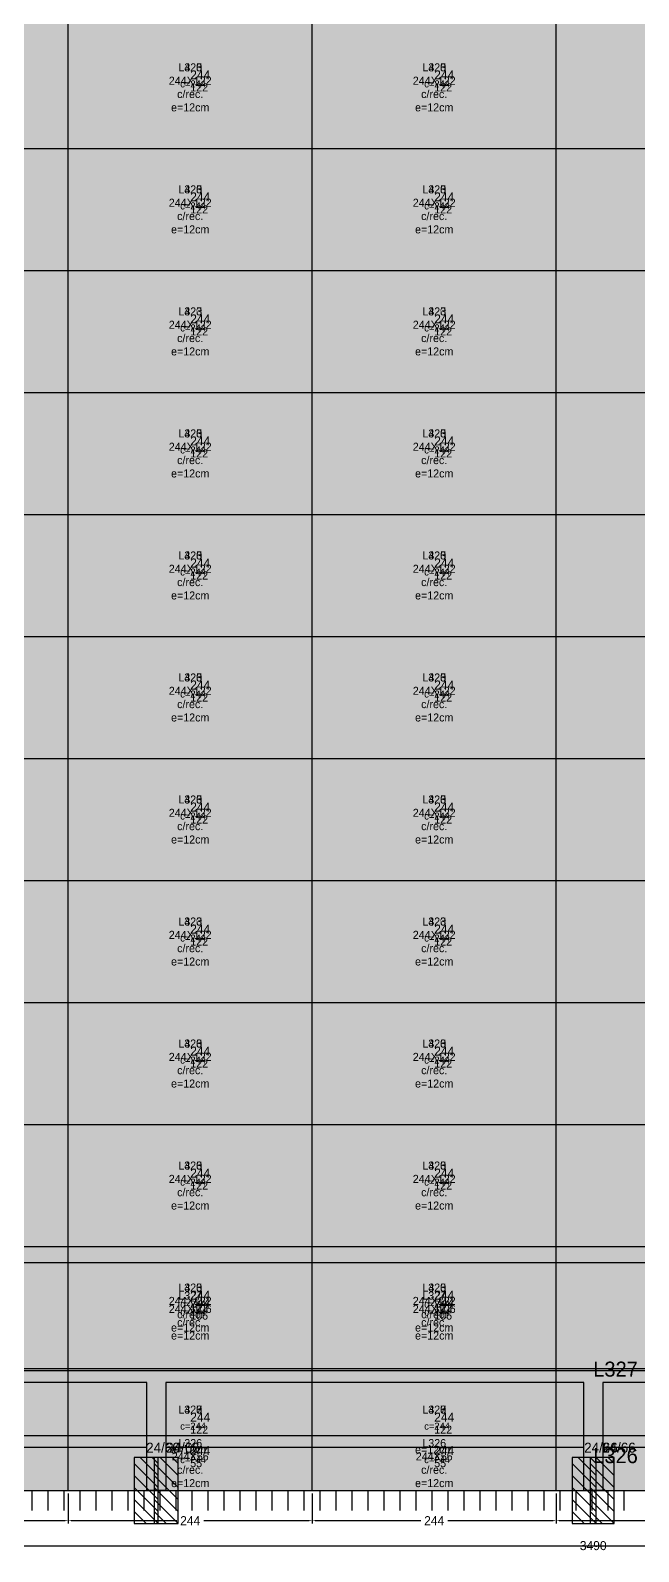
# Model space of a CAD drawing. Extents: x -13000 to 6245, y -61 to 2973.
# Drawn here: x 1182 to 1790, y -61 to 1460 of the extents above; entities that cross this region are included whole.
import ezdxf

# ---------------------------------------------------------------- set-up
doc = ezdxf.new("R2010")
doc.units = 0
for name, color, linetype in [('3', 3, 'Continuous'), ('4', 4, 'Continuous'), ('7', 7, 'Continuous'), ('9', 9, 'Continuous'), ('AUX00', 7, 'Continuous'), ('Hachura', 251, 'Continuous'), ('Painéis', 200, 'Continuous')]:
    doc.layers.add(name, color=color, linetype=linetype)
doc.dimstyles.new('COTA PAINEL-50', dxfattribs={"dimtxt": 9, "dimasz": 3, "dimexe": 3, "dimexo": 3, "dimgap": 3, "dimtad": 1, "dimdec": 1, "dimcen": 2.5, "dimclrd": 4, "dimclre": 4, "dimclrt": 240, "dimazin": 3, "dimtfac": 1, "dimtmove": 0, "dimatfit": 3})

# ---------------------------------------------------------------- blocks, each defined once
blk = doc.blocks.new('_CLOSEDFILLED')
at = {"color": 0, "linetype": 'BYBLOCK'}
blk.add_solid([(-1, 0.16), (0, 0), (-1, -0.16)], dxfattribs=at)
blk = doc.blocks.new('*D523')
at = {"color": 4}
for p, q in [((976, -3), (976, -33)), ((1220, -3), (1220, -33)), ((979, -30), (1084.5, -30)), ((1111.5, -30), (1217, -30))]:
    blk.add_line(p, q, dxfattribs=at)
at = {"layer": 'Defpoints'}
for p in [(976, 0), (1220, 0), (976, -30)]:
    blk.add_point(p, dxfattribs=at)
at = {"layer": 'Painéis', "color": 4, "xscale": 3, "yscale": 3, "rotation": 180}
blk.add_blockref('_CLOSEDFILLED', (976, -30), dxfattribs=at)
at = {"layer": 'Painéis', "color": 4, "xscale": 3, "yscale": 3}
blk.add_blockref('_CLOSEDFILLED', (1220, -30), dxfattribs=at)
at = {"layer": 'Painéis', "color": 240, "insert": (1098, -30), "char_height": 9, "attachment_point": 5}
blk.add_mtext('244', dxfattribs=at)
blk = doc.blocks.new('*D524')
at = {"color": 4}
for p, q in [((1220, -3), (1220, -33)), ((1464, -3), (1464, -33)), ((1223, -30), (1328.5, -30)), ((1355.5, -30), (1461, -30))]:
    blk.add_line(p, q, dxfattribs=at)
at = {"layer": 'Defpoints'}
for p in [(1220, 0), (1464, 0), (1220, -30)]:
    blk.add_point(p, dxfattribs=at)
at = {"layer": 'Painéis', "color": 4, "xscale": 3, "yscale": 3, "rotation": 180}
blk.add_blockref('_CLOSEDFILLED', (1220, -30), dxfattribs=at)
at = {"layer": 'Painéis', "color": 4, "xscale": 3, "yscale": 3}
blk.add_blockref('_CLOSEDFILLED', (1464, -30), dxfattribs=at)
at = {"layer": 'Painéis', "color": 240, "insert": (1342, -30), "char_height": 9, "attachment_point": 5}
blk.add_mtext('244', dxfattribs=at)
blk = doc.blocks.new('*D525')
at = {"color": 4}
for p, q in [((1464, -3), (1464, -33)), ((1708, -3), (1708, -33)), ((1467, -30), (1572.5, -30)), ((1599.5, -30), (1705, -30))]:
    blk.add_line(p, q, dxfattribs=at)
at = {"layer": 'Defpoints'}
for p in [(1464, 0), (1708, 0), (1464, -30)]:
    blk.add_point(p, dxfattribs=at)
at = {"layer": 'Painéis', "color": 4, "xscale": 3, "yscale": 3, "rotation": 180}
blk.add_blockref('_CLOSEDFILLED', (1464, -30), dxfattribs=at)
at = {"layer": 'Painéis', "color": 4, "xscale": 3, "yscale": 3}
blk.add_blockref('_CLOSEDFILLED', (1708, -30), dxfattribs=at)
at = {"layer": 'Painéis', "color": 240, "insert": (1586, -30), "char_height": 9, "attachment_point": 5}
blk.add_mtext('244', dxfattribs=at)
blk = doc.blocks.new('*D526')
at = {"color": 4}
for p, q in [((1708, -3), (1708, -33)), ((1952, -3), (1952, -33)), ((1711, -30), (1816.5, -30)), ((1843.5, -30), (1949, -30))]:
    blk.add_line(p, q, dxfattribs=at)
at = {"layer": 'Defpoints'}
for p in [(1708, 0), (1952, 0), (1708, -30)]:
    blk.add_point(p, dxfattribs=at)
at = {"layer": 'Painéis', "color": 4, "xscale": 3, "yscale": 3, "rotation": 180}
blk.add_blockref('_CLOSEDFILLED', (1708, -30), dxfattribs=at)
at = {"layer": 'Painéis', "color": 4, "xscale": 3, "yscale": 3}
blk.add_blockref('_CLOSEDFILLED', (1952, -30), dxfattribs=at)
at = {"layer": 'Painéis', "color": 240, "insert": (1830, -30), "char_height": 9, "attachment_point": 5}
blk.add_mtext('244', dxfattribs=at)
blk = doc.blocks.new('*D544')
at = {"color": 4}
for p, q in [((0, -3), (0, -58)), ((5984.2, -3), (5984.2, -58)), ((3, -55), (2974.1, -55)), ((3010.1, -55), (5981.2, -55))]:
    blk.add_line(p, q, dxfattribs=at)
at = {"layer": 'Defpoints'}
for p in [(0, 0), (5984.2, 0), (0, -55)]:
    blk.add_point(p, dxfattribs=at)
at = {"layer": 'Painéis', "color": 4, "xscale": 3, "yscale": 3, "rotation": 180}
blk.add_blockref('_CLOSEDFILLED', (0, -55), dxfattribs=at)
at = {"layer": 'Painéis', "color": 4, "xscale": 3, "yscale": 3}
blk.add_blockref('_CLOSEDFILLED', (5984.2, -55), dxfattribs=at)
at = {"layer": 'Painéis', "color": 240, "insert": (2992.1, -55), "char_height": 9, "attachment_point": 5}
blk.add_mtext('5984', dxfattribs=at)
blk = doc.blocks.new('*D579')
at = {"color": 4}
for p, q in [((976, -3), (976, -33)), ((1220, -3), (1220, -33)), ((979, -30), (1084.5, -30)), ((1111.5, -30), (1217, -30))]:
    blk.add_line(p, q, dxfattribs=at)
at = {"layer": 'Defpoints'}
for p in [(976, 0), (1220, 0), (976, -30)]:
    blk.add_point(p, dxfattribs=at)
at = {"layer": 'Painéis', "color": 4, "xscale": 3, "yscale": 3, "rotation": 180}
blk.add_blockref('_CLOSEDFILLED', (976, -30), dxfattribs=at)
at = {"layer": 'Painéis', "color": 4, "xscale": 3, "yscale": 3}
blk.add_blockref('_CLOSEDFILLED', (1220, -30), dxfattribs=at)
at = {"layer": 'Painéis', "color": 240, "insert": (1098, -30), "char_height": 9, "attachment_point": 5}
blk.add_mtext('244', dxfattribs=at)
blk = doc.blocks.new('*D580')
at = {"color": 4}
for p, q in [((1220, -3), (1220, -33)), ((1464, -3), (1464, -33)), ((1223, -30), (1328.5, -30)), ((1355.5, -30), (1461, -30))]:
    blk.add_line(p, q, dxfattribs=at)
at = {"layer": 'Defpoints'}
for p in [(1220, 0), (1464, 0), (1220, -30)]:
    blk.add_point(p, dxfattribs=at)
at = {"layer": 'Painéis', "color": 4, "xscale": 3, "yscale": 3, "rotation": 180}
blk.add_blockref('_CLOSEDFILLED', (1220, -30), dxfattribs=at)
at = {"layer": 'Painéis', "color": 4, "xscale": 3, "yscale": 3}
blk.add_blockref('_CLOSEDFILLED', (1464, -30), dxfattribs=at)
at = {"layer": 'Painéis', "color": 240, "insert": (1342, -30), "char_height": 9, "attachment_point": 5}
blk.add_mtext('244', dxfattribs=at)
blk = doc.blocks.new('*D581')
at = {"color": 4}
for p, q in [((1464, -3), (1464, -33)), ((1708, -3), (1708, -33)), ((1467, -30), (1572.5, -30)), ((1599.5, -30), (1705, -30))]:
    blk.add_line(p, q, dxfattribs=at)
at = {"layer": 'Defpoints'}
for p in [(1464, 0), (1708, 0), (1464, -30)]:
    blk.add_point(p, dxfattribs=at)
at = {"layer": 'Painéis', "color": 4, "xscale": 3, "yscale": 3, "rotation": 180}
blk.add_blockref('_CLOSEDFILLED', (1464, -30), dxfattribs=at)
at = {"layer": 'Painéis', "color": 4, "xscale": 3, "yscale": 3}
blk.add_blockref('_CLOSEDFILLED', (1708, -30), dxfattribs=at)
at = {"layer": 'Painéis', "color": 240, "insert": (1586, -30), "char_height": 9, "attachment_point": 5}
blk.add_mtext('244', dxfattribs=at)
blk = doc.blocks.new('*D582')
at = {"color": 4}
for p, q in [((1708, -3), (1708, -33)), ((1952, -3), (1952, -33)), ((1711, -30), (1816.5, -30)), ((1843.5, -30), (1949, -30))]:
    blk.add_line(p, q, dxfattribs=at)
at = {"layer": 'Defpoints'}
for p in [(1708, 0), (1952, 0), (1708, -30)]:
    blk.add_point(p, dxfattribs=at)
at = {"layer": 'Painéis', "color": 4, "xscale": 3, "yscale": 3, "rotation": 180}
blk.add_blockref('_CLOSEDFILLED', (1708, -30), dxfattribs=at)
at = {"layer": 'Painéis', "color": 4, "xscale": 3, "yscale": 3}
blk.add_blockref('_CLOSEDFILLED', (1952, -30), dxfattribs=at)
at = {"layer": 'Painéis', "color": 240, "insert": (1830, -30), "char_height": 9, "attachment_point": 5}
blk.add_mtext('244', dxfattribs=at)
blk = doc.blocks.new('*D601')
at = {"color": 4}
for p, q in [((0, -3), (0, -58)), ((6184.2, -3), (6184.2, -58)), ((3, -55), (3074.1, -55)), ((3110.1, -55), (6181.2, -55))]:
    blk.add_line(p, q, dxfattribs=at)
at = {"layer": 'Defpoints'}
for p in [(0, 0), (6184.2, 0), (0, -55)]:
    blk.add_point(p, dxfattribs=at)
at = {"layer": 'Painéis', "color": 4, "xscale": 3, "yscale": 3, "rotation": 180}
blk.add_blockref('_CLOSEDFILLED', (0, -55), dxfattribs=at)
at = {"layer": 'Painéis', "color": 4, "xscale": 3, "yscale": 3}
blk.add_blockref('_CLOSEDFILLED', (6184.2, -55), dxfattribs=at)
at = {"layer": 'Painéis', "color": 240, "insert": (3092.1, -55), "char_height": 9, "attachment_point": 5}
blk.add_mtext('6184', dxfattribs=at)
blk = doc.blocks.new('*D632')
at = {"color": 4}
for p, q in [((976, -3), (976, -33)), ((1220, -3), (1220, -33)), ((979, -30), (1084.5, -30)), ((1111.5, -30), (1217, -30))]:
    blk.add_line(p, q, dxfattribs=at)
at = {"layer": 'Defpoints'}
for p in [(976, 0), (1220, 0), (976, -30)]:
    blk.add_point(p, dxfattribs=at)
at = {"layer": 'Painéis', "color": 4, "xscale": 3, "yscale": 3, "rotation": 180}
blk.add_blockref('_CLOSEDFILLED', (976, -30), dxfattribs=at)
at = {"layer": 'Painéis', "color": 4, "xscale": 3, "yscale": 3}
blk.add_blockref('_CLOSEDFILLED', (1220, -30), dxfattribs=at)
at = {"layer": 'Painéis', "color": 240, "insert": (1098, -30), "char_height": 9, "attachment_point": 5}
blk.add_mtext('244', dxfattribs=at)
blk = doc.blocks.new('*D633')
at = {"color": 4}
for p, q in [((1220, -3), (1220, -33)), ((1464, -3), (1464, -33)), ((1223, -30), (1328.5, -30)), ((1355.5, -30), (1461, -30))]:
    blk.add_line(p, q, dxfattribs=at)
at = {"layer": 'Defpoints'}
for p in [(1220, 0), (1464, 0), (1220, -30)]:
    blk.add_point(p, dxfattribs=at)
at = {"layer": 'Painéis', "color": 4, "xscale": 3, "yscale": 3, "rotation": 180}
blk.add_blockref('_CLOSEDFILLED', (1220, -30), dxfattribs=at)
at = {"layer": 'Painéis', "color": 4, "xscale": 3, "yscale": 3}
blk.add_blockref('_CLOSEDFILLED', (1464, -30), dxfattribs=at)
at = {"layer": 'Painéis', "color": 240, "insert": (1342, -30), "char_height": 9, "attachment_point": 5}
blk.add_mtext('244', dxfattribs=at)
blk = doc.blocks.new('*D634')
at = {"color": 4}
for p, q in [((1464, -3), (1464, -33)), ((1708, -3), (1708, -33)), ((1467, -30), (1572.5, -30)), ((1599.5, -30), (1705, -30))]:
    blk.add_line(p, q, dxfattribs=at)
at = {"layer": 'Defpoints'}
for p in [(1464, 0), (1708, 0), (1464, -30)]:
    blk.add_point(p, dxfattribs=at)
at = {"layer": 'Painéis', "color": 4, "xscale": 3, "yscale": 3, "rotation": 180}
blk.add_blockref('_CLOSEDFILLED', (1464, -30), dxfattribs=at)
at = {"layer": 'Painéis', "color": 4, "xscale": 3, "yscale": 3}
blk.add_blockref('_CLOSEDFILLED', (1708, -30), dxfattribs=at)
at = {"layer": 'Painéis', "color": 240, "insert": (1586, -30), "char_height": 9, "attachment_point": 5}
blk.add_mtext('244', dxfattribs=at)
blk = doc.blocks.new('*D635')
at = {"color": 4}
for p, q in [((1708, -3), (1708, -33)), ((1952, -3), (1952, -33)), ((1711, -30), (1816.5, -30)), ((1843.5, -30), (1949, -30))]:
    blk.add_line(p, q, dxfattribs=at)
at = {"layer": 'Defpoints'}
for p in [(1708, 0), (1952, 0), (1708, -30)]:
    blk.add_point(p, dxfattribs=at)
at = {"layer": 'Painéis', "color": 4, "xscale": 3, "yscale": 3, "rotation": 180}
blk.add_blockref('_CLOSEDFILLED', (1708, -30), dxfattribs=at)
at = {"layer": 'Painéis', "color": 4, "xscale": 3, "yscale": 3}
blk.add_blockref('_CLOSEDFILLED', (1952, -30), dxfattribs=at)
at = {"layer": 'Painéis', "color": 240, "insert": (1830, -30), "char_height": 9, "attachment_point": 5}
blk.add_mtext('244', dxfattribs=at)
blk = doc.blocks.new('*D643')
at = {"color": 4}
for p, q in [((0, -3), (0, -58)), ((3490, -3), (3490, -58)), ((3, -55), (1727, -55)), ((1763, -55), (3487, -55))]:
    blk.add_line(p, q, dxfattribs=at)
at = {"layer": 'Defpoints'}
for p in [(0, 0), (3490, 0), (0, -55)]:
    blk.add_point(p, dxfattribs=at)
at = {"layer": 'Painéis', "color": 4, "xscale": 3, "yscale": 3, "rotation": 180}
blk.add_blockref('_CLOSEDFILLED', (0, -55), dxfattribs=at)
at = {"layer": 'Painéis', "color": 4, "xscale": 3, "yscale": 3}
blk.add_blockref('_CLOSEDFILLED', (3490, -55), dxfattribs=at)
at = {"layer": 'Painéis', "color": 240, "insert": (1745, -55), "char_height": 9, "attachment_point": 5}
blk.add_mtext('3490', dxfattribs=at)
blk = doc.blocks.new('*D650')
at = {"color": 4}
for p, q in [((976, -3), (976, -33)), ((1220, -3), (1220, -33)), ((979, -30), (1084.5, -30)), ((1111.5, -30), (1217, -30))]:
    blk.add_line(p, q, dxfattribs=at)
at = {"layer": 'Defpoints'}
for p in [(976, 0), (1220, 0), (976, -30)]:
    blk.add_point(p, dxfattribs=at)
at = {"layer": 'Painéis', "color": 4, "xscale": 3, "yscale": 3, "rotation": 180}
blk.add_blockref('_CLOSEDFILLED', (976, -30), dxfattribs=at)
at = {"layer": 'Painéis', "color": 4, "xscale": 3, "yscale": 3}
blk.add_blockref('_CLOSEDFILLED', (1220, -30), dxfattribs=at)
at = {"layer": 'Painéis', "color": 240, "insert": (1098, -30), "char_height": 9, "attachment_point": 5}
blk.add_mtext('244', dxfattribs=at)
blk = doc.blocks.new('*D651')
at = {"color": 4}
for p, q in [((1220, -3), (1220, -33)), ((1464, -3), (1464, -33)), ((1223, -30), (1328.5, -30)), ((1355.5, -30), (1461, -30))]:
    blk.add_line(p, q, dxfattribs=at)
at = {"layer": 'Defpoints'}
for p in [(1220, 0), (1464, 0), (1220, -30)]:
    blk.add_point(p, dxfattribs=at)
at = {"layer": 'Painéis', "color": 4, "xscale": 3, "yscale": 3, "rotation": 180}
blk.add_blockref('_CLOSEDFILLED', (1220, -30), dxfattribs=at)
at = {"layer": 'Painéis', "color": 4, "xscale": 3, "yscale": 3}
blk.add_blockref('_CLOSEDFILLED', (1464, -30), dxfattribs=at)
at = {"layer": 'Painéis', "color": 240, "insert": (1342, -30), "char_height": 9, "attachment_point": 5}
blk.add_mtext('244', dxfattribs=at)
blk = doc.blocks.new('*D652')
at = {"color": 4}
for p, q in [((1464, -3), (1464, -33)), ((1708, -3), (1708, -33)), ((1467, -30), (1572.5, -30)), ((1599.5, -30), (1705, -30))]:
    blk.add_line(p, q, dxfattribs=at)
at = {"layer": 'Defpoints'}
for p in [(1464, 0), (1708, 0), (1464, -30)]:
    blk.add_point(p, dxfattribs=at)
at = {"layer": 'Painéis', "color": 4, "xscale": 3, "yscale": 3, "rotation": 180}
blk.add_blockref('_CLOSEDFILLED', (1464, -30), dxfattribs=at)
at = {"layer": 'Painéis', "color": 4, "xscale": 3, "yscale": 3}
blk.add_blockref('_CLOSEDFILLED', (1708, -30), dxfattribs=at)
at = {"layer": 'Painéis', "color": 240, "insert": (1586, -30), "char_height": 9, "attachment_point": 5}
blk.add_mtext('244', dxfattribs=at)
blk = doc.blocks.new('*D653')
at = {"color": 4}
for p, q in [((1708, -3), (1708, -33)), ((1952, -3), (1952, -33)), ((1711, -30), (1816.5, -30)), ((1843.5, -30), (1949, -30))]:
    blk.add_line(p, q, dxfattribs=at)
at = {"layer": 'Defpoints'}
for p in [(1708, 0), (1952, 0), (1708, -30)]:
    blk.add_point(p, dxfattribs=at)
at = {"layer": 'Painéis', "color": 4, "xscale": 3, "yscale": 3, "rotation": 180}
blk.add_blockref('_CLOSEDFILLED', (1708, -30), dxfattribs=at)
at = {"layer": 'Painéis', "color": 4, "xscale": 3, "yscale": 3}
blk.add_blockref('_CLOSEDFILLED', (1952, -30), dxfattribs=at)
at = {"layer": 'Painéis', "color": 240, "insert": (1830, -30), "char_height": 9, "attachment_point": 5}
blk.add_mtext('244', dxfattribs=at)
blk = doc.blocks.new('*D661')
at = {"color": 4}
for p, q in [((0, -3), (0, -58)), ((3490, -3), (3490, -58)), ((3, -55), (1727, -55)), ((1763, -55), (3487, -55))]:
    blk.add_line(p, q, dxfattribs=at)
at = {"layer": 'Defpoints'}
for p in [(0, 0), (3490, 0), (0, -55)]:
    blk.add_point(p, dxfattribs=at)
at = {"layer": 'Painéis', "color": 4, "xscale": 3, "yscale": 3, "rotation": 180}
blk.add_blockref('_CLOSEDFILLED', (0, -55), dxfattribs=at)
at = {"layer": 'Painéis', "color": 4, "xscale": 3, "yscale": 3}
blk.add_blockref('_CLOSEDFILLED', (3490, -55), dxfattribs=at)
at = {"layer": 'Painéis', "color": 240, "insert": (1745, -55), "char_height": 9, "attachment_point": 5}
blk.add_mtext('3490', dxfattribs=at)
blk = doc.blocks.new('*D797')
at = {"color": 4}
for p, q in [((976, -3), (976, -33)), ((1220, -3), (1220, -33)), ((979, -30), (1084.5, -30)), ((1111.5, -30), (1217, -30))]:
    blk.add_line(p, q, dxfattribs=at)
at = {"layer": 'Defpoints'}
for p in [(976, 0), (1220, 0), (976, -30)]:
    blk.add_point(p, dxfattribs=at)
at = {"layer": 'Painéis', "color": 4, "xscale": 3, "yscale": 3, "rotation": 180}
blk.add_blockref('_CLOSEDFILLED', (976, -30), dxfattribs=at)
at = {"layer": 'Painéis', "color": 4, "xscale": 3, "yscale": 3}
blk.add_blockref('_CLOSEDFILLED', (1220, -30), dxfattribs=at)
at = {"layer": 'Painéis', "color": 240, "insert": (1098, -30), "char_height": 9, "attachment_point": 5}
blk.add_mtext('244', dxfattribs=at)
blk = doc.blocks.new('*D798')
at = {"color": 4}
for p, q in [((1220, -3), (1220, -33)), ((1464, -3), (1464, -33)), ((1223, -30), (1328.5, -30)), ((1355.5, -30), (1461, -30))]:
    blk.add_line(p, q, dxfattribs=at)
at = {"layer": 'Defpoints'}
for p in [(1220, 0), (1464, 0), (1220, -30)]:
    blk.add_point(p, dxfattribs=at)
at = {"layer": 'Painéis', "color": 4, "xscale": 3, "yscale": 3, "rotation": 180}
blk.add_blockref('_CLOSEDFILLED', (1220, -30), dxfattribs=at)
at = {"layer": 'Painéis', "color": 4, "xscale": 3, "yscale": 3}
blk.add_blockref('_CLOSEDFILLED', (1464, -30), dxfattribs=at)
at = {"layer": 'Painéis', "color": 240, "insert": (1342, -30), "char_height": 9, "attachment_point": 5}
blk.add_mtext('244', dxfattribs=at)
blk = doc.blocks.new('*D799')
at = {"color": 4}
for p, q in [((1464, -3), (1464, -33)), ((1708, -3), (1708, -33)), ((1467, -30), (1572.5, -30)), ((1599.5, -30), (1705, -30))]:
    blk.add_line(p, q, dxfattribs=at)
at = {"layer": 'Defpoints'}
for p in [(1464, 0), (1708, 0), (1464, -30)]:
    blk.add_point(p, dxfattribs=at)
at = {"layer": 'Painéis', "color": 4, "xscale": 3, "yscale": 3, "rotation": 180}
blk.add_blockref('_CLOSEDFILLED', (1464, -30), dxfattribs=at)
at = {"layer": 'Painéis', "color": 4, "xscale": 3, "yscale": 3}
blk.add_blockref('_CLOSEDFILLED', (1708, -30), dxfattribs=at)
at = {"layer": 'Painéis', "color": 240, "insert": (1586, -30), "char_height": 9, "attachment_point": 5}
blk.add_mtext('244', dxfattribs=at)
blk = doc.blocks.new('*D800')
at = {"color": 4}
for p, q in [((1708, -3), (1708, -33)), ((1952, -3), (1952, -33)), ((1711, -30), (1816.5, -30)), ((1843.5, -30), (1949, -30))]:
    blk.add_line(p, q, dxfattribs=at)
at = {"layer": 'Defpoints'}
for p in [(1708, 0), (1952, 0), (1708, -30)]:
    blk.add_point(p, dxfattribs=at)
at = {"layer": 'Painéis', "color": 4, "xscale": 3, "yscale": 3, "rotation": 180}
blk.add_blockref('_CLOSEDFILLED', (1708, -30), dxfattribs=at)
at = {"layer": 'Painéis', "color": 4, "xscale": 3, "yscale": 3}
blk.add_blockref('_CLOSEDFILLED', (1952, -30), dxfattribs=at)
at = {"layer": 'Painéis', "color": 240, "insert": (1830, -30), "char_height": 9, "attachment_point": 5}
blk.add_mtext('244', dxfattribs=at)
blk = doc.blocks.new('*D818')
at = {"color": 4}
for p, q in [((0, -3), (0, -58)), ((5984.2, -3), (5984.2, -58)), ((3, -55), (2974.1, -55)), ((3010.1, -55), (5981.2, -55))]:
    blk.add_line(p, q, dxfattribs=at)
at = {"layer": 'Defpoints'}
for p in [(0, 0), (5984.2, 0), (0, -55)]:
    blk.add_point(p, dxfattribs=at)
at = {"layer": 'Painéis', "color": 4, "xscale": 3, "yscale": 3, "rotation": 180}
blk.add_blockref('_CLOSEDFILLED', (0, -55), dxfattribs=at)
at = {"layer": 'Painéis', "color": 4, "xscale": 3, "yscale": 3}
blk.add_blockref('_CLOSEDFILLED', (5984.2, -55), dxfattribs=at)
at = {"layer": 'Painéis', "color": 240, "insert": (2992.1, -55), "char_height": 9, "attachment_point": 5}
blk.add_mtext('5984', dxfattribs=at)

msp = doc.modelspace()

# ---------------------------------------------------------------- hatches: boundary and pattern name
at = {"layer": 'Hachura'}
h = msp.add_hatch(color=7, dxfattribs=at)
h.dxf.hatch_style = 1
h.paths.add_polyline_path([(0, 0), (6184.2, 0), (6184.2, 2970), (0, 2970)])
h = msp.add_hatch(color=7, dxfattribs=at)
h.dxf.hatch_style = 1
h.paths.add_polyline_path([(0, 0), (5984.2, 0), (5984.2, 2870), (0, 2870)])
h = msp.add_hatch(color=7, dxfattribs=at)
h.dxf.hatch_style = 1
h.paths.add_polyline_path([(0, 0), (5984.2, 0), (5984.2, 2870), (0, 2870)])
h = msp.add_hatch(color=7, dxfattribs=at)
h.dxf.hatch_style = 1
h.paths.add_polyline_path([(0, 0), (0, 120), (3354.5, 120), (3354.5, 228), (3373.5, 228), (3373.5, 120), (3490, 120), (3490, 65), (3471, 65), (3471, 108), (3065.5, 108), (3065.5, 0), (3046.5, 0), (3046.5, 108), (2628.5, 108), (2628.5, 0), (2609.5, 0), (2609.5, 108), (2191.5, 108), (2191.5, 0), (2172.5, 0), (2172.5, 108), (1754.5, 108), (1754.5, 0), (1735.5, 0), (1735.5, 108), (1317.5, 108), (1317.5, 0), (1298.5, 0), (1298.5, 108), (880.5, 108), (880.5, 0), (861.5, 0), (861.5, 108), (443.5, 108), (443.5, 0), (424.5, 0), (424.5, 108), (19, 108), (19, 0)])
h = msp.add_hatch(color=7, dxfattribs=at)
h.dxf.hatch_style = 1
h.paths.add_polyline_path([(0, 0), (0, 55), (3490, 55), (3490, 0), (3471, 0), (3471, 43), (3065.5, 43), (3065.5, 0), (3046.5, 0), (3046.5, 43), (2628.5, 43), (2628.5, 0), (2609.5, 0), (2609.5, 43), (2191.5, 43), (2191.5, 0), (2172.5, 0), (2172.5, 43), (1754.5, 43), (1754.5, 0), (1735.5, 0), (1735.5, 43), (1317.5, 43), (1317.5, 0), (1298.5, 0), (1298.5, 43), (880.5, 43), (880.5, 0), (861.5, 0), (861.5, 43), (443.5, 43), (443.5, 0), (424.5, 0), (424.5, 43), (19, 43), (19, 0)])

# ---------------------------------------------------------------- linework, layer by layer
at = {"layer": '3'}
for p, q in [((0, 120), (3354.5, 120)), ((1298.5, 108), (880.5, 108)), ((1298.5, 0), (1298.5, 108)), ((1735.5, 108), (1317.5, 108)), ((1317.5, 108), (1317.5, 0)), ((1735.5, 0), (1735.5, 108)), ((2172.5, 108), (1754.5, 108)), ((1754.5, 108), (1754.5, 0)), ((0, 55), (3490, 55)), ((1298.5, 43), (880.5, 43)), ((1310, 15), (1292, 33)), ((1298.5, 0), (1298.5, 43)), ((1310, 27), (1304, 33)), ((1330, 15), (1312, 33)), ((1735.5, 43), (1317.5, 43)), ((1317.5, 43), (1317.5, 0)), ((1330, 27), (1324, 33)), ((1748, 15), (1730, 33)), ((1735.5, 0), (1735.5, 43)), ((1748, 27), (1742, 33)), ((1766, 15), (1748, 33)), ((2172.5, 43), (1754.5, 43)), ((1754.5, 43), (1754.5, 0)), ((1766, 27), (1760, 33)), ((1310, 3), (1286, 27)), ((1330, 3), (1306, 27)), ((1748, 3), (1724, 27)), ((1766, 3), (1742, 27)), ((0, 0), (5984.2, 0)), ((0, 0), (6184.2, 0)), ((0, 0), (5984.2, 0)), ((1310, -9), (1286, 15)), ((1310, -21), (1286, 3)), ((1317.5, 0), (1298.5, 0)), ((1317.5, 0), (1298.5, 0)), ((1330, -9), (1306, 15)), ((1330, -21), (1306, 3)), ((1748, -9), (1724, 15)), ((1748, -21), (1724, 3)), ((1754.5, 0), (1735.5, 0)), ((1754.5, 0), (1735.5, 0)), ((1766, -9), (1742, 15)), ((1766, -21), (1742, 3)), ((1310, -33), (1286, -9)), ((1330, -33), (1306, -9)), ((1748, -33), (1724, -9)), ((1766, -33), (1742, -9)), ((1298, -33), (1286, -21)), ((1318, -33), (1306, -21)), ((1736, -33), (1724, -21)), ((1754, -33), (1742, -21))]:
    msp.add_line(p, q, dxfattribs=at)
at = {"layer": '3', "lineweight": 25}
for points in [[(0, 0), (6184.2, 0), (6184.2, 2970), (0, 2970)], [(0, 0), (5984.2, 0), (5984.2, 2870), (0, 2870)], [(0, 0), (5984.2, 0), (5984.2, 2870), (0, 2870)]]:
    msp.add_lwpolyline(points, close=True, dxfattribs=at)
at = {"layer": '3'}
for points in [[(1220, 0), (1220, 2970)], [(1464, 0), (1464, 2970)], [(1708, 0), (1708, 2970)], [(1220, 0), (1220, 2870)], [(1220, 0), (1220, 2870)], [(1464, 0), (1464, 2870)], [(1464, 0), (1464, 2870)], [(1708, 0), (1708, 2870)], [(1708, 0), (1708, 2870)], [(0, 1342), (5984.2, 1342)], [(0, 1342), (6184.2, 1342)], [(0, 1342), (5984.2, 1342)], [(0, 1220), (5984.2, 1220)], [(0, 1220), (6184.2, 1220)], [(0, 1220), (5984.2, 1220)], [(0, 1098), (5984.2, 1098)], [(0, 1098), (6184.2, 1098)], [(0, 1098), (5984.2, 1098)], [(0, 976), (5984.2, 976)], [(0, 976), (6184.2, 976)], [(0, 976), (5984.2, 976)], [(0, 854), (5984.2, 854)], [(0, 854), (6184.2, 854)], [(0, 854), (5984.2, 854)], [(0, 732), (5984.2, 732)], [(0, 732), (6184.2, 732)], [(0, 732), (5984.2, 732)], [(0, 610), (5984.2, 610)], [(0, 610), (6184.2, 610)], [(0, 610), (5984.2, 610)], [(0, 488), (5984.2, 488)], [(0, 488), (6184.2, 488)], [(0, 488), (5984.2, 488)], [(0, 366), (5984.2, 366)], [(0, 366), (6184.2, 366)], [(0, 366), (5984.2, 366)], [(0, 244), (5984.2, 244)], [(0, 244), (6184.2, 244)], [(0, 244), (5984.2, 244)], [(0, 228), (3490, 228)], [(1220, 0), (1220, 228)], [(1464, 0), (1464, 228)], [(1708, 0), (1708, 228)], [(0, 122), (5984.2, 122)], [(0, 122), (6184.2, 122)], [(0, 122), (3490, 122)], [(0, 122), (5984.2, 122)], [(0, 55), (3490, 55)], [(1220, 0), (1220, 55)], [(1464, 0), (1464, 55)], [(1708, 0), (1708, 55)]]:
    msp.add_lwpolyline(points, dxfattribs=at)
at = {"layer": '3', "lineweight": 25}
for points in [[(2172.5, 108), (1754.5, 108), (1754.5, 0), (1735.5, 0), (1735.5, 108), (1317.5, 108), (1317.5, 0), (1298.5, 0), (1298.5, 108), (880.5, 108), (880.5, 0), (861.5, 0), (861.5, 108), (443.5, 108), (443.5, 0), (424.5, 0), (424.5, 108), (19, 108), (19, 0), (0, 0), (0, 120), (3354.5, 120)], [(2172.5, 43), (1754.5, 43), (1754.5, 0), (1735.5, 0), (1735.5, 43), (1317.5, 43), (1317.5, 0), (1298.5, 0), (1298.5, 43), (880.5, 43), (880.5, 0), (861.5, 0), (861.5, 43), (443.5, 43), (443.5, 0), (424.5, 0), (424.5, 43), (19, 43), (19, 0), (0, 0), (0, 55), (3490, 55)]]:
    msp.add_lwpolyline(points, dxfattribs=at)
at = {"layer": '7'}
for points in [[(1286, -33), (1310, -33), (1310, 33), (1286, 33), (1286, -33)], [(1306, -33), (1330, -33), (1330, 33), (1306, 33), (1306, -33)], [(1724, -33), (1748, -33), (1748, 33), (1724, 33), (1724, -33)], [(1742, -33), (1766, -33), (1766, 33), (1742, 33), (1742, -33)]]:
    msp.add_lwpolyline(points, dxfattribs=at)
at = {"layer": '9'}
for p, q in [((1184, -20), (1184, 0)), ((1184, -20), (1184, 0)), ((1184, -20), (1184, 0)), ((1184, -20), (1184, 0)), ((1184, -20), (1184, 0)), ((1200, -20), (1200, 0)), ((1200, -20), (1200, 0)), ((1200, -20), (1200, 0)), ((1200, -20), (1200, 0)), ((1200, -20), (1200, 0)), ((1216, -20), (1216, 0)), ((1216, -20), (1216, 0)), ((1216, -20), (1216, 0)), ((1216, -20), (1216, 0)), ((1216, -20), (1216, 0)), ((1232, -20), (1232, 0)), ((1232, -20), (1232, 0)), ((1232, -20), (1232, 0)), ((1232, -20), (1232, 0)), ((1232, -20), (1232, 0)), ((1248, -20), (1248, 0)), ((1248, -20), (1248, 0)), ((1248, -20), (1248, 0)), ((1248, -20), (1248, 0)), ((1248, -20), (1248, 0)), ((1264, -20), (1264, 0)), ((1264, -20), (1264, 0)), ((1264, -20), (1264, 0)), ((1264, -20), (1264, 0)), ((1264, -20), (1264, 0)), ((1280, -20), (1280, 0)), ((1280, -20), (1280, 0)), ((1280, -20), (1280, 0)), ((1280, -20), (1280, 0)), ((1280, -20), (1280, 0)), ((1296, -20), (1296, 0)), ((1296, -20), (1296, 0)), ((1296, -20), (1296, 0)), ((1296, -20), (1296, 0)), ((1296, -20), (1296, 0)), ((1312, -20), (1312, 0)), ((1312, -20), (1312, 0)), ((1312, -20), (1312, 0)), ((1312, -20), (1312, 0)), ((1312, -20), (1312, 0)), ((1328, -20), (1328, 0)), ((1328, -20), (1328, 0)), ((1328, -20), (1328, 0)), ((1328, -20), (1328, 0)), ((1328, -20), (1328, 0)), ((1344, -20), (1344, 0)), ((1344, -20), (1344, 0)), ((1344, -20), (1344, 0)), ((1344, -20), (1344, 0)), ((1344, -20), (1344, 0)), ((1360, -20), (1360, 0)), ((1360, -20), (1360, 0)), ((1360, -20), (1360, 0)), ((1360, -20), (1360, 0)), ((1360, -20), (1360, 0)), ((1376, -20), (1376, 0)), ((1376, -20), (1376, 0)), ((1376, -20), (1376, 0)), ((1376, -20), (1376, 0)), ((1376, -20), (1376, 0)), ((1392, -20), (1392, 0)), ((1392, -20), (1392, 0)), ((1392, -20), (1392, 0)), ((1392, -20), (1392, 0)), ((1392, -20), (1392, 0)), ((1408, -20), (1408, 0)), ((1408, -20), (1408, 0)), ((1408, -20), (1408, 0)), ((1408, -20), (1408, 0)), ((1408, -20), (1408, 0)), ((1424, -20), (1424, 0)), ((1424, -20), (1424, 0)), ((1424, -20), (1424, 0)), ((1424, -20), (1424, 0)), ((1424, -20), (1424, 0)), ((1440, -20), (1440, 0)), ((1440, -20), (1440, 0)), ((1440, -20), (1440, 0)), ((1440, -20), (1440, 0)), ((1440, -20), (1440, 0)), ((1456, -20), (1456, 0)), ((1456, -20), (1456, 0)), ((1456, -20), (1456, 0)), ((1456, -20), (1456, 0)), ((1456, -20), (1456, 0)), ((1472, -20), (1472, 0)), ((1472, -20), (1472, 0)), ((1472, -20), (1472, 0)), ((1472, -20), (1472, 0)), ((1472, -20), (1472, 0)), ((1488, -20), (1488, 0)), ((1488, -20), (1488, 0)), ((1488, -20), (1488, 0)), ((1488, -20), (1488, 0)), ((1488, -20), (1488, 0)), ((1504, -20), (1504, 0)), ((1504, -20), (1504, 0)), ((1504, -20), (1504, 0)), ((1504, -20), (1504, 0)), ((1504, -20), (1504, 0)), ((1520, -20), (1520, 0)), ((1520, -20), (1520, 0)), ((1520, -20), (1520, 0)), ((1520, -20), (1520, 0)), ((1520, -20), (1520, 0)), ((1536, -20), (1536, 0)), ((1536, -20), (1536, 0)), ((1536, -20), (1536, 0)), ((1536, -20), (1536, 0)), ((1536, -20), (1536, 0)), ((1552, -20), (1552, 0)), ((1552, -20), (1552, 0)), ((1552, -20), (1552, 0)), ((1552, -20), (1552, 0)), ((1552, -20), (1552, 0)), ((1568, -20), (1568, 0)), ((1568, -20), (1568, 0)), ((1568, -20), (1568, 0)), ((1568, -20), (1568, 0)), ((1568, -20), (1568, 0)), ((1584, -20), (1584, 0)), ((1584, -20), (1584, 0)), ((1584, -20), (1584, 0)), ((1584, -20), (1584, 0)), ((1584, -20), (1584, 0)), ((1600, -20), (1600, 0)), ((1600, -20), (1600, 0)), ((1600, -20), (1600, 0)), ((1600, -20), (1600, 0)), ((1600, -20), (1600, 0)), ((1616, -20), (1616, 0)), ((1616, -20), (1616, 0)), ((1616, -20), (1616, 0)), ((1616, -20), (1616, 0)), ((1616, -20), (1616, 0)), ((1632, -20), (1632, 0)), ((1632, -20), (1632, 0)), ((1632, -20), (1632, 0)), ((1632, -20), (1632, 0)), ((1632, -20), (1632, 0)), ((1648, -20), (1648, 0)), ((1648, -20), (1648, 0)), ((1648, -20), (1648, 0)), ((1648, -20), (1648, 0)), ((1648, -20), (1648, 0)), ((1664, -20), (1664, 0)), ((1664, -20), (1664, 0)), ((1664, -20), (1664, 0)), ((1664, -20), (1664, 0)), ((1664, -20), (1664, 0)), ((1680, -20), (1680, 0)), ((1680, -20), (1680, 0)), ((1680, -20), (1680, 0)), ((1680, -20), (1680, 0)), ((1680, -20), (1680, 0)), ((1696, -20), (1696, 0)), ((1696, -20), (1696, 0)), ((1696, -20), (1696, 0)), ((1696, -20), (1696, 0)), ((1696, -20), (1696, 0)), ((1712, -20), (1712, 0)), ((1712, -20), (1712, 0)), ((1712, -20), (1712, 0)), ((1712, -20), (1712, 0)), ((1712, -20), (1712, 0)), ((1728, -20), (1728, 0)), ((1728, -20), (1728, 0)), ((1728, -20), (1728, 0)), ((1728, -20), (1728, 0)), ((1728, -20), (1728, 0)), ((1744, -20), (1744, 0)), ((1744, -20), (1744, 0)), ((1744, -20), (1744, 0)), ((1744, -20), (1744, 0)), ((1744, -20), (1744, 0)), ((1760, -20), (1760, 0)), ((1760, -20), (1760, 0)), ((1760, -20), (1760, 0)), ((1760, -20), (1760, 0)), ((1760, -20), (1760, 0)), ((1776, -20), (1776, 0)), ((1776, -20), (1776, 0)), ((1776, -20), (1776, 0)), ((1776, -20), (1776, 0)), ((1776, -20), (1776, 0))]:
    msp.add_line(p, q, dxfattribs=at)
at = {"layer": 'Painéis', "lineweight": 18}
for p, q in [((1220, 0), (1220, 2970)), ((1464, 0), (1464, 2970)), ((1708, 0), (1708, 2970)), ((1220, 0), (1220, 2870)), ((1220, 0), (1220, 2870)), ((1464, 0), (1464, 2870)), ((1464, 0), (1464, 2870)), ((1708, 0), (1708, 2870)), ((1708, 0), (1708, 2870)), ((0, 1342), (5984.2, 1342)), ((0, 1342), (6184.2, 1342)), ((0, 1342), (5984.2, 1342)), ((0, 1220), (5984.2, 1220)), ((0, 1220), (6184.2, 1220)), ((0, 1220), (5984.2, 1220)), ((0, 1098), (5984.2, 1098)), ((0, 1098), (6184.2, 1098)), ((0, 1098), (5984.2, 1098)), ((0, 976), (5984.2, 976)), ((0, 976), (6184.2, 976)), ((0, 976), (5984.2, 976)), ((0, 854), (5984.2, 854)), ((0, 854), (6184.2, 854)), ((0, 854), (5984.2, 854)), ((0, 732), (5984.2, 732)), ((0, 732), (6184.2, 732)), ((0, 732), (5984.2, 732)), ((0, 610), (5984.2, 610)), ((0, 610), (6184.2, 610)), ((0, 610), (5984.2, 610)), ((0, 488), (5984.2, 488)), ((0, 488), (6184.2, 488)), ((0, 488), (5984.2, 488)), ((0, 366), (5984.2, 366)), ((0, 366), (6184.2, 366)), ((0, 366), (5984.2, 366)), ((0, 244), (5984.2, 244)), ((0, 244), (6184.2, 244)), ((0, 244), (5984.2, 244)), ((0, 228), (3490, 228)), ((1220, 0), (1220, 228)), ((1464, 0), (1464, 228)), ((1708, 0), (1708, 228)), ((0, 122), (5984.2, 122)), ((0, 122), (6184.2, 122)), ((0, 122), (3490, 122)), ((0, 122), (5984.2, 122)), ((0, 55), (3490, 55)), ((1220, 0), (1220, 55)), ((1464, 0), (1464, 55)), ((1708, 0), (1708, 55))]:
    msp.add_line(p, q, dxfattribs=at)

# ---------------------------------------------------------------- texts
at = {"layer": '3'}
for s, height, p in [('c=244', 7, (1332, 1403)), ('c=244', 7, (1332, 1403)), ('c=244', 7, (1332, 1403)), ('c=244', 7, (1576, 1403)), ('c=244', 7, (1576, 1403)), ('c=244', 7, (1576, 1403)), ('c=244', 7, (1332, 1281)), ('c=244', 7, (1332, 1281)), ('c=244', 7, (1332, 1281)), ('c=244', 7, (1576, 1281)), ('c=244', 7, (1576, 1281)), ('c=244', 7, (1576, 1281)), ('c=244', 7, (1332, 1159)), ('c=244', 7, (1332, 1159)), ('c=244', 7, (1332, 1159)), ('c=244', 7, (1576, 1159)), ('c=244', 7, (1576, 1159)), ('c=244', 7, (1576, 1159)), ('c=244', 7, (1332, 1037)), ('c=244', 7, (1332, 1037)), ('c=244', 7, (1332, 1037)), ('c=244', 7, (1576, 1037)), ('c=244', 7, (1576, 1037)), ('c=244', 7, (1576, 1037)), ('c=244', 7, (1332, 915)), ('c=244', 7, (1332, 915)), ('c=244', 7, (1332, 915)), ('c=244', 7, (1576, 915)), ('c=244', 7, (1576, 915)), ('c=244', 7, (1576, 915)), ('c=244', 7, (1332, 793)), ('c=244', 7, (1332, 793)), ('c=244', 7, (1332, 793)), ('c=244', 7, (1576, 793)), ('c=244', 7, (1576, 793)), ('c=244', 7, (1576, 793)), ('c=244', 7, (1332, 671)), ('c=244', 7, (1332, 671)), ('c=244', 7, (1332, 671)), ('c=244', 7, (1576, 671)), ('c=244', 7, (1576, 671)), ('c=244', 7, (1576, 671)), ('c=244', 7, (1332, 549)), ('c=244', 7, (1332, 549)), ('c=244', 7, (1332, 549)), ('c=244', 7, (1576, 549)), ('c=244', 7, (1576, 549)), ('c=244', 7, (1576, 549)), ('c=244', 7, (1332, 427)), ('c=244', 7, (1332, 427)), ('c=244', 7, (1332, 427)), ('c=244', 7, (1576, 427)), ('c=244', 7, (1576, 427)), ('c=244', 7, (1576, 427)), ('c=244', 7, (1332, 305)), ('c=244', 7, (1332, 305)), ('c=244', 7, (1332, 305)), ('c=244', 7, (1576, 305)), ('c=244', 7, (1576, 305)), ('c=244', 7, (1576, 305)), ('c=244', 7, (1332, 183)), ('c=244', 7, (1332, 183)), ('c=244', 7, (1332, 183)), ('c=244', 7, (1576, 183)), ('c=244', 7, (1576, 183)), ('c=244', 7, (1576, 183)), ('c=244', 7, (1332, 175)), ('c=244', 7, (1576, 175)), ('c=244', 7, (1332, 61)), ('c=244', 7, (1332, 61)), ('c=244', 7, (1332, 61)), ('c=244', 7, (1332, 61)), ('c=244', 7, (1576, 61)), ('c=244', 7, (1576, 61)), ('c=244', 7, (1576, 61)), ('c=244', 7, (1576, 61)), ('24/66', 10, (1298, 38)), ('24/66', 10, (1318, 38)), ('24/66', 10, (1736, 38)), ('24/66', 10, (1754, 38)), ('c=244', 7, (1332, 27.5)), ('c=244', 7, (1576, 27.5))]:
    msp.add_text(s, height=height, dxfattribs=at).set_placement(p)
at = {"layer": '4'}
for s, height, p in [('244', 9, (1342, 1411)), ('244', 9, (1342, 1411)), ('244', 9, (1342, 1411)), ('244', 9, (1586, 1411)), ('244', 9, (1586, 1411)), ('244', 9, (1586, 1411)), ('122', 8, (1342, 1399)), ('122', 8, (1342, 1399)), ('122', 8, (1342, 1399)), ('122', 8, (1586, 1399)), ('122', 8, (1586, 1399)), ('122', 8, (1586, 1399)), ('244', 9, (1342, 1289)), ('244', 9, (1342, 1289)), ('244', 9, (1342, 1289)), ('244', 9, (1586, 1289)), ('244', 9, (1586, 1289)), ('244', 9, (1586, 1289)), ('122', 8, (1342, 1277)), ('122', 8, (1342, 1277)), ('122', 8, (1342, 1277)), ('122', 8, (1586, 1277)), ('122', 8, (1586, 1277)), ('122', 8, (1586, 1277)), ('244', 9, (1342, 1167)), ('244', 9, (1342, 1167)), ('244', 9, (1342, 1167)), ('244', 9, (1586, 1167)), ('244', 9, (1586, 1167)), ('244', 9, (1586, 1167)), ('122', 8, (1342, 1155)), ('122', 8, (1342, 1155)), ('122', 8, (1342, 1155)), ('122', 8, (1586, 1155)), ('122', 8, (1586, 1155)), ('122', 8, (1586, 1155)), ('244', 9, (1342, 1045)), ('244', 9, (1342, 1045)), ('244', 9, (1342, 1045)), ('244', 9, (1586, 1045)), ('244', 9, (1586, 1045)), ('244', 9, (1586, 1045)), ('122', 8, (1342, 1033)), ('122', 8, (1342, 1033)), ('122', 8, (1342, 1033)), ('122', 8, (1586, 1033)), ('122', 8, (1586, 1033)), ('122', 8, (1586, 1033)), ('244', 9, (1342, 923)), ('244', 9, (1342, 923)), ('244', 9, (1342, 923)), ('244', 9, (1586, 923)), ('244', 9, (1586, 923)), ('244', 9, (1586, 923)), ('122', 8, (1342, 911)), ('122', 8, (1342, 911)), ('122', 8, (1342, 911)), ('122', 8, (1586, 911)), ('122', 8, (1586, 911)), ('122', 8, (1586, 911)), ('244', 9, (1342, 801)), ('244', 9, (1342, 801)), ('244', 9, (1342, 801)), ('244', 9, (1586, 801)), ('244', 9, (1586, 801)), ('244', 9, (1586, 801)), ('122', 8, (1342, 789)), ('122', 8, (1342, 789)), ('122', 8, (1342, 789)), ('122', 8, (1586, 789)), ('122', 8, (1586, 789)), ('122', 8, (1586, 789)), ('244', 9, (1342, 679)), ('244', 9, (1342, 679)), ('244', 9, (1342, 679)), ('244', 9, (1586, 679)), ('244', 9, (1586, 679)), ('244', 9, (1586, 679)), ('122', 8, (1342, 667)), ('122', 8, (1342, 667)), ('122', 8, (1342, 667)), ('122', 8, (1586, 667)), ('122', 8, (1586, 667)), ('122', 8, (1586, 667)), ('244', 9, (1342, 557)), ('244', 9, (1342, 557)), ('244', 9, (1342, 557)), ('244', 9, (1586, 557)), ('244', 9, (1586, 557)), ('244', 9, (1586, 557)), ('122', 8, (1342, 545)), ('122', 8, (1342, 545)), ('122', 8, (1342, 545)), ('122', 8, (1586, 545)), ('122', 8, (1586, 545)), ('122', 8, (1586, 545)), ('244', 9, (1342, 435)), ('244', 9, (1342, 435)), ('244', 9, (1342, 435)), ('244', 9, (1586, 435)), ('244', 9, (1586, 435)), ('244', 9, (1586, 435)), ('122', 8, (1342, 423)), ('122', 8, (1342, 423)), ('122', 8, (1342, 423)), ('122', 8, (1586, 423)), ('122', 8, (1586, 423)), ('122', 8, (1586, 423)), ('244', 9, (1342, 313)), ('244', 9, (1342, 313)), ('244', 9, (1342, 313)), ('244', 9, (1586, 313)), ('244', 9, (1586, 313)), ('244', 9, (1586, 313)), ('122', 8, (1342, 301)), ('122', 8, (1342, 301)), ('122', 8, (1342, 301)), ('122', 8, (1586, 301)), ('122', 8, (1586, 301)), ('122', 8, (1586, 301)), ('244', 9, (1342, 191)), ('244', 9, (1342, 191)), ('244', 9, (1342, 191)), ('244', 9, (1586, 191)), ('244', 9, (1586, 191)), ('244', 9, (1586, 191)), ('244', 9, (1342, 183)), ('122', 8, (1342, 179)), ('122', 8, (1342, 179)), ('122', 8, (1342, 179)), ('244', 9, (1586, 183)), ('122', 8, (1586, 179)), ('122', 8, (1586, 179)), ('122', 8, (1586, 179)), ('106', 8, (1342, 171)), ('106', 8, (1586, 171)), ('L327', 15, (1745, 114)), ('244', 9, (1342, 69)), ('244', 9, (1342, 69)), ('244', 9, (1342, 69)), ('244', 9, (1342, 69)), ('244', 9, (1586, 69)), ('244', 9, (1586, 69)), ('244', 9, (1586, 69)), ('244', 9, (1586, 69)), ('122', 8, (1342, 57)), ('122', 8, (1342, 57)), ('122', 8, (1342, 57)), ('122', 8, (1342, 57)), ('122', 8, (1586, 57)), ('122', 8, (1586, 57)), ('122', 8, (1586, 57)), ('122', 8, (1586, 57)), ('55', 8, (1342, 23.5)), ('244', 9, (1342, 35.5)), ('55', 8, (1586, 23.5)), ('244', 9, (1586, 35.5)), ('L326', 15, (1745, 27.5))]:
    msp.add_text(s, height=height, dxfattribs=at).set_placement(p)
at = {"layer": 'AUX00', "char_height": 8, "attachment_point": 5}
for s, insert in [('\\pxqc;L323^J244X122^Jc/rec.^Je=12cm', (1342, 1403)), ('\\pxqc;L325^J244X122^Jc/rec.^Je=12cm', (1342, 1403)), ('\\pxqc;L420^J244X122^Jc/rec.^Je=12cm', (1342, 1403)), ('\\pxqc;L323^J244X122^Jc/rec.^Je=12cm', (1586, 1403)), ('\\pxqc;L325^J244X122^Jc/rec.^Je=12cm', (1586, 1403)), ('\\pxqc;L420^J244X122^Jc/rec.^Je=12cm', (1586, 1403)), ('\\pxqc;L323^J244X122^Jc/rec.^Je=12cm', (1342, 1281)), ('\\pxqc;L325^J244X122^Jc/rec.^Je=12cm', (1342, 1281)), ('\\pxqc;L420^J244X122^Jc/rec.^Je=12cm', (1342, 1281)), ('\\pxqc;L323^J244X122^Jc/rec.^Je=12cm', (1586, 1281)), ('\\pxqc;L325^J244X122^Jc/rec.^Je=12cm', (1586, 1281)), ('\\pxqc;L420^J244X122^Jc/rec.^Je=12cm', (1586, 1281)), ('\\pxqc;L323^J244X122^Jc/rec.^Je=12cm', (1342, 1159)), ('\\pxqc;L325^J244X122^Jc/rec.^Je=12cm', (1342, 1159)), ('\\pxqc;L420^J244X122^Jc/rec.^Je=12cm', (1342, 1159)), ('\\pxqc;L323^J244X122^Jc/rec.^Je=12cm', (1586, 1159)), ('\\pxqc;L325^J244X122^Jc/rec.^Je=12cm', (1586, 1159)), ('\\pxqc;L420^J244X122^Jc/rec.^Je=12cm', (1586, 1159)), ('\\pxqc;L323^J244X122^Jc/rec.^Je=12cm', (1342, 1037)), ('\\pxqc;L325^J244X122^Jc/rec.^Je=12cm', (1342, 1037)), ('\\pxqc;L420^J244X122^Jc/rec.^Je=12cm', (1342, 1037)), ('\\pxqc;L323^J244X122^Jc/rec.^Je=12cm', (1586, 1037)), ('\\pxqc;L325^J244X122^Jc/rec.^Je=12cm', (1586, 1037)), ('\\pxqc;L420^J244X122^Jc/rec.^Je=12cm', (1586, 1037)), ('\\pxqc;L323^J244X122^Jc/rec.^Je=12cm', (1342, 915)), ('\\pxqc;L325^J244X122^Jc/rec.^Je=12cm', (1342, 915)), ('\\pxqc;L420^J244X122^Jc/rec.^Je=12cm', (1342, 915)), ('\\pxqc;L323^J244X122^Jc/rec.^Je=12cm', (1586, 915)), ('\\pxqc;L325^J244X122^Jc/rec.^Je=12cm', (1586, 915)), ('\\pxqc;L420^J244X122^Jc/rec.^Je=12cm', (1586, 915)), ('\\pxqc;L323^J244X122^Jc/rec.^Je=12cm', (1342, 793)), ('\\pxqc;L325^J244X122^Jc/rec.^Je=12cm', (1342, 793)), ('\\pxqc;L420^J244X122^Jc/rec.^Je=12cm', (1342, 793)), ('\\pxqc;L323^J244X122^Jc/rec.^Je=12cm', (1586, 793)), ('\\pxqc;L325^J244X122^Jc/rec.^Je=12cm', (1586, 793)), ('\\pxqc;L420^J244X122^Jc/rec.^Je=12cm', (1586, 793)), ('\\pxqc;L323^J244X122^Jc/rec.^Je=12cm', (1342, 671)), ('\\pxqc;L325^J244X122^Jc/rec.^Je=12cm', (1342, 671)), ('\\pxqc;L420^J244X122^Jc/rec.^Je=12cm', (1342, 671)), ('\\pxqc;L323^J244X122^Jc/rec.^Je=12cm', (1586, 671)), ('\\pxqc;L325^J244X122^Jc/rec.^Je=12cm', (1586, 671)), ('\\pxqc;L420^J244X122^Jc/rec.^Je=12cm', (1586, 671)), ('\\pxqc;L323^J244X122^Jc/rec.^Je=12cm', (1342, 549)), ('\\pxqc;L325^J244X122^Jc/rec.^Je=12cm', (1342, 549)), ('\\pxqc;L420^J244X122^Jc/rec.^Je=12cm', (1342, 549)), ('\\pxqc;L323^J244X122^Jc/rec.^Je=12cm', (1586, 549)), ('\\pxqc;L325^J244X122^Jc/rec.^Je=12cm', (1586, 549)), ('\\pxqc;L420^J244X122^Jc/rec.^Je=12cm', (1586, 549)), ('\\pxqc;L323^J244X122^Jc/rec.^Je=12cm', (1342, 427)), ('\\pxqc;L325^J244X122^Jc/rec.^Je=12cm', (1342, 427)), ('\\pxqc;L420^J244X122^Jc/rec.^Je=12cm', (1342, 427)), ('\\pxqc;L323^J244X122^Jc/rec.^Je=12cm', (1586, 427)), ('\\pxqc;L325^J244X122^Jc/rec.^Je=12cm', (1586, 427)), ('\\pxqc;L420^J244X122^Jc/rec.^Je=12cm', (1586, 427)), ('\\pxqc;L323^J244X122^Jc/rec.^Je=12cm', (1342, 305)), ('\\pxqc;L325^J244X122^Jc/rec.^Je=12cm', (1342, 305)), ('\\pxqc;L420^J244X122^Jc/rec.^Je=12cm', (1342, 305)), ('\\pxqc;L323^J244X122^Jc/rec.^Je=12cm', (1586, 305)), ('\\pxqc;L325^J244X122^Jc/rec.^Je=12cm', (1586, 305)), ('\\pxqc;L420^J244X122^Jc/rec.^Je=12cm', (1586, 305)), ('\\pxqc;L323^J244X122^Jc/rec.^Je=12cm', (1342, 183)), ('\\pxqc;L325^J244X122^Jc/rec.^Je=12cm', (1342, 183)), ('\\pxqc;L420^J244X122^Jc/rec.^Je=12cm', (1342, 183)), ('\\pxqc;L327^J244X106^Jc/rec.^Je=12cm', (1342, 175)), ('\\pxqc;L323^J244X122^Jc/rec.^Je=12cm', (1586, 183)), ('\\pxqc;L325^J244X122^Jc/rec.^Je=12cm', (1586, 183)), ('\\pxqc;L420^J244X122^Jc/rec.^Je=12cm', (1586, 183)), ('\\pxqc;L327^J244X106^Jc/rec.^Je=12cm', (1586, 175)), ('\\pxqc;L323^J244X122^Jc/rec.^Je=12cm', (1342, 61)), ('\\pxqc;L325^J244X122^Jc/rec.^Je=12cm', (1342, 61)), ('\\pxqc;L327^J244X122^Jc/rec.^Je=12cm', (1342, 61)), ('\\pxqc;L420^J244X122^Jc/rec.^Je=12cm', (1342, 61)), ('\\pxqc;L323^J244X122^Jc/rec.^Je=12cm', (1586, 61)), ('\\pxqc;L325^J244X122^Jc/rec.^Je=12cm', (1586, 61)), ('\\pxqc;L327^J244X122^Jc/rec.^Je=12cm', (1586, 61)), ('\\pxqc;L420^J244X122^Jc/rec.^Je=12cm', (1586, 61)), ('\\pxqc;L326^J244X55^Jc/rec.^Je=12cm', (1342, 27.5)), ('\\pxqc;L326^J244X55^Jc/rec.^Je=12cm', (1586, 27.5))]:
    msp.add_mtext(s, dxfattribs=dict(at, insert=insert))

# ---------------------------------------------------------------- dimensions: what is measured, and where the dimension line sits
at = {"layer": 'Painéis'}
for base, p1, p2, picture, middle in [((0, -55), (0, 0), (5984.2, 0), '*D544', (2992.1, -55)), ((0, -55), (0, 0), (6184.2, 0), '*D601', (3092.1, -55)), ((0, -55), (0, 0), (3490, 0), '*D643', (1745, -55)), ((0, -55), (0, 0), (3490, 0), '*D661', (1745, -55)), ((0, -55), (0, 0), (5984.2, 0), '*D818', (2992.1, -55)), ((976, -30), (976, 0), (1220, 0), '*D523', (1098, -30)), ((976, -30), (976, 0), (1220, 0), '*D579', (1098, -30)), ((976, -30), (976, 0), (1220, 0), '*D632', (1098, -30)), ((976, -30), (976, 0), (1220, 0), '*D650', (1098, -30)), ((976, -30), (976, 0), (1220, 0), '*D797', (1098, -30)), ((1220, -30), (1220, 0), (1464, 0), '*D524', (1342, -30)), ((1220, -30), (1220, 0), (1464, 0), '*D580', (1342, -30)), ((1220, -30), (1220, 0), (1464, 0), '*D633', (1342, -30)), ((1220, -30), (1220, 0), (1464, 0), '*D651', (1342, -30)), ((1220, -30), (1220, 0), (1464, 0), '*D798', (1342, -30)), ((1464, -30), (1464, 0), (1708, 0), '*D525', (1586, -30)), ((1464, -30), (1464, 0), (1708, 0), '*D581', (1586, -30)), ((1464, -30), (1464, 0), (1708, 0), '*D634', (1586, -30)), ((1464, -30), (1464, 0), (1708, 0), '*D652', (1586, -30)), ((1464, -30), (1464, 0), (1708, 0), '*D799', (1586, -30)), ((1708, -30), (1708, 0), (1952, 0), '*D526', (1830, -30)), ((1708, -30), (1708, 0), (1952, 0), '*D582', (1830, -30)), ((1708, -30), (1708, 0), (1952, 0), '*D635', (1830, -30)), ((1708, -30), (1708, 0), (1952, 0), '*D653', (1830, -30)), ((1708, -30), (1708, 0), (1952, 0), '*D800', (1830, -30))]:
    dim = msp.add_linear_dim(base=base, p1=p1, p2=p2, dimstyle='COTA PAINEL-50', dxfattribs=at)
    dim.commit()
    dim.dimension.update_dxf_attribs({"geometry": picture, "text_midpoint": middle})

doc.saveas('drawing.dxf')
